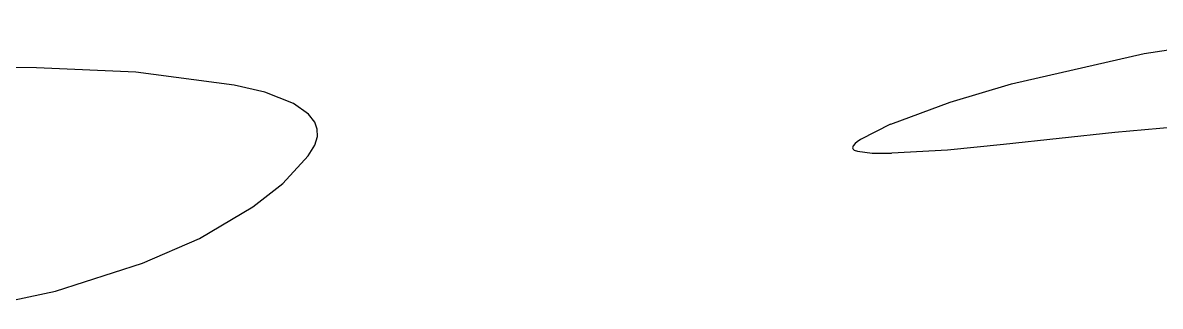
# Model space of a CAD drawing. Extents: x 398 to 509, y 623 to 780.
# Drawn here: x 440.468 to 443.813, y 697.974 to 698.807 of the extents above; entities that cross this region are included whole.
import ezdxf

# ---------------------------------------------------------------- set-up
doc = ezdxf.new("R2010")
doc.units = 0
doc.header["$MEASUREMENT"] = 0
doc.layers.add('1', color=4, linetype='Continuous')
doc.layers.add('2', color=3, linetype='Continuous')

# ---------------------------------------------------------------- blocks, each defined once
blk = doc.blocks.new('2018 PRISM')
at = {"layer": '2', "linetype": 'Continuous', "lineweight": 25, "flags": 128}
for points in [[(44.4408, 54.8037), (44.6156, 54.8685), (44.7956, 54.9219), (45.1859, 55.0112), (45.5824, 55.0708), (45.9937, 55.1014), (46.4062, 55.0991), (46.7465, 55.0723), (47.0842, 55.0249), (47.4237, 54.9567), (47.7577, 54.8667)], [(42.7277, 54.7101), (42.7472, 54.7421), (42.7542, 54.767), (42.7537, 54.7886), (42.7467, 54.8088), (42.7287, 54.8325), (42.6845, 54.8637), (42.5994, 54.8973), (42.5092, 54.9184), (42.2208, 54.9563), (41.9286, 54.9689), (41.636, 54.9712), (41.0614, 54.9711), (40.487, 54.9577)], [(44.44, 54.8032), (44.3518, 54.7585), (44.3419, 54.7516), (44.3357, 54.7464), (44.3302, 54.74), (44.3289, 54.7371), (44.3284, 54.734), (44.3289, 54.7318), (44.3301, 54.7299), (44.3331, 54.7274), (44.3426, 54.7236), (44.3856, 54.7186), (44.443, 54.7181)], [(45.4968, 54.8141), (45.0993, 54.7788), (44.7717, 54.744), (44.6077, 54.7272), (44.4432, 54.718)], [(40.5042, 54.2695), (40.9074, 54.216), (41.3158, 54.2121), (41.7203, 54.2564), (41.9838, 54.3126), (42.2402, 54.3944), (42.4078, 54.4676), (42.5648, 54.5601), (42.6523, 54.6293), (42.7277, 54.7101)]]:
    blk.add_lwpolyline(points, dxfattribs=at)

msp = doc.modelspace()

# ---------------------------------------------------------------- block references
at = {"layer": '1'}
msp.add_blockref('2018 PRISM', (398.5801, 643.7055), dxfattribs=at)

doc.saveas('drawing.dxf')
